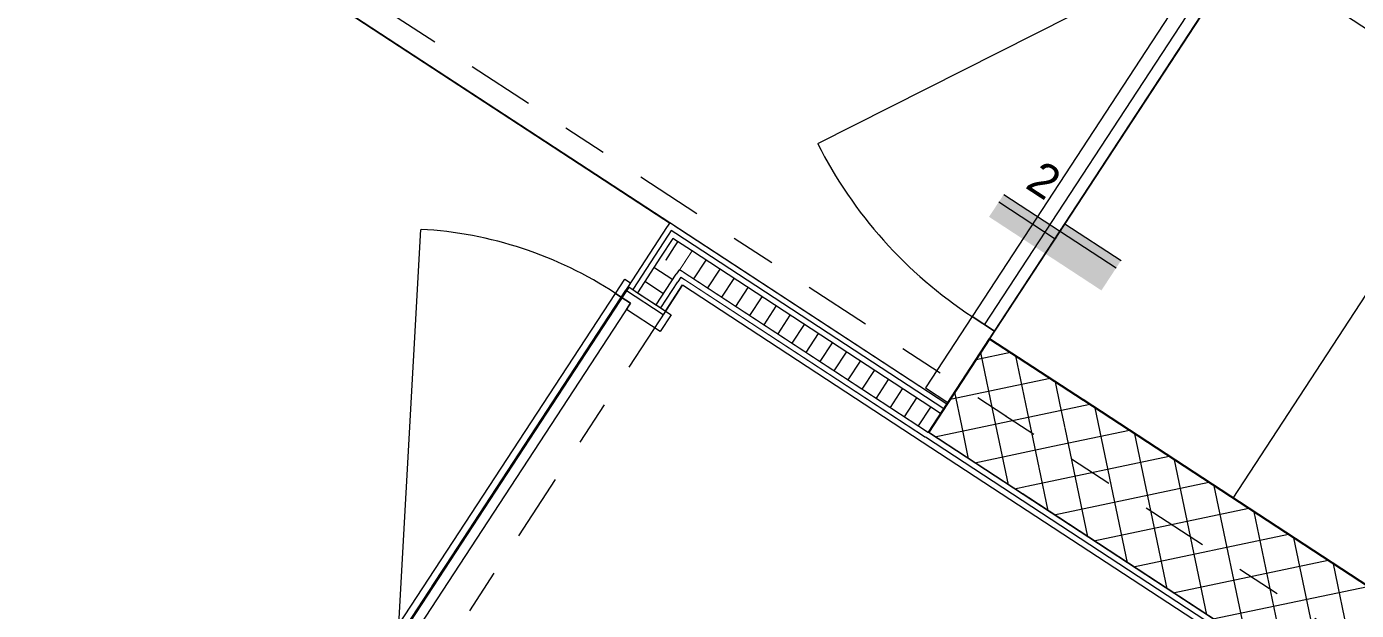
# Model space of a CAD drawing. Header units: metres. Extents: x 2696278.3 to 2696314, y 1245153.2 to 1245192.4.
# Drawn here: x 2696289.467 to 2696292.439, y 1245167.205 to 1245168.509 of the extents above; entities that cross this region are included whole.
import ezdxf

# ---------------------------------------------------------------- set-up
doc = ezdxf.new("R2010")
doc.units = ezdxf.units.M
doc.set_wipeout_variables(frame=1)
doc.linetypes.add('000_hbf_Strichpunkt 3_1_1mm Achsen', pattern=[0.25, 0.15, -0.05, 0, -0.05])
doc.linetypes.add('Wipeout_Contour', pattern=[10000, 0, -10000])
for name, color, linetype in [('010 Türen', 7, 'Continuous'), ('0_C22_Innenwandkonstruktion.3D', 7, 'Continuous'), ('0_C22_Innenwandkonstruktion.3D Bauteilschraffuren', 7, 'Continuous'), ('0_C22_Innenwandkonstruktion.3D Schichttrennlinien', 7, 'Continuous'), ('0_G20_Bodenbelag.3D', 7, 'Continuous'), ('1_D06_Symbole.V', 7, 'Continuous'), ('1_M01_Achsen.V', 7, 'Continuous'), ('1_R01_Raumstempel.V Kontur', 7, 'Continuous')]:
    doc.layers.add(name, color=color, linetype=linetype)
doc.styles.add('ERSTELLTER_STIL_2', font='arial.ttf')
pattern_1 = [(236.80006, (2696295.289407, 1245171.756836), (0.03137868, -0.0205336), [])]
pattern_2 = [(56.8, (2696295.289407, 1245171.756836), (-0.03137866, 0.02053362), [])]
pattern_3 = [(11.8, (2696295.28941, 1245171.756836), (-0.0153372, 0.07341505), []), (101.8, (2696295.28941, 1245171.756836), (0.07341505, 0.0153372), [])]

msp = doc.modelspace()

# ---------------------------------------------------------------- hatches: boundary and pattern name
at = {"layer": '0_C22_Innenwandkonstruktion.3D Bauteilschraffuren', "linetype": 'Continuous', "lineweight": 0, "true_color": 0xffffff}
h = msp.add_hatch(dxfattribs=at)
h.set_pattern_fill('DÄMMSTOFF__ALLGEMEIN_VER_31', angle=-33.2, style=0, pattern_type=2)
h.set_pattern_definition(pattern_2)
h.paths.add_polyline_path([(2696292.1778, 1245168.6657), (2696292.1276, 1245168.6985), (2696291.58, 1245167.8618), (2696291.6302, 1245167.8289)])
at = {"layer": '1_D06_Symbole.V', "linetype": 'Continuous', "lineweight": 0, "true_color": 0xd5d5d5}
msp.add_hatch(color=254, dxfattribs=at).paths.add_polyline_path([(2696291.902, 1245167.9702), (2696291.7765, 1245168.0524), (2696291.7655, 1245168.0356), (2696291.6399, 1245168.1178), (2696291.618, 1245168.0844), (2696291.8691, 1245167.92)])
at = {"layer": '1_D06_Symbole.V', "linetype": 'Continuous', "lineweight": 0, "true_color": 0xffffff}
for points in [[(2696291.7765, 1245168.0524), (2696291.6509, 1245168.1346), (2696291.6399, 1245168.1178), (2696291.7655, 1245168.0356)], [(2696291.7874, 1245168.0691), (2696291.7765, 1245168.0524), (2696291.902, 1245167.9702), (2696291.9129, 1245167.987)]]:
    msp.add_hatch(color=7, dxfattribs=at).paths.add_polyline_path(points)

# ---------------------------------------------------------------- linework, layer by layer
at = {"layer": '010 Türen', "color": 7, "linetype": 'Continuous', "lineweight": 13}
for p, q in [((2696292.1276, 1245168.6985), (2696291.235, 1245168.2477)), ((2696292.1276, 1245168.6985), (2696291.58, 1245167.8618)), ((2696291.6302, 1245167.8289), (2696292.1778, 1245168.6657)), ((2696290.2993, 1245167.1738), (2696290.3486, 1245168.0564)), ((2696290.2993, 1245167.1738), (2696290.7833, 1245167.9135)), ((2696290.8168, 1245167.8916), (2696290.3327, 1245167.1519)), ((2696290.8075, 1245167.8773), (2696290.8168, 1245167.8916)), ((2696291.6302, 1245167.8289), (2696291.58, 1245167.8618)), ((2696291.58, 1245167.8618), (2696291.6302, 1245167.8289))]:
    msp.add_line(p, q, dxfattribs=at)
msp.add_arc((2696290.2993, 1245167.1738), 0.884, 56.8, 86.8, dxfattribs=at)
at = {"layer": '0_G20_Bodenbelag.3D', "color": 255, "linetype": 'Wipeout_Contour', "lineweight": 18, "flags": 128}
for points in [[(2696294.7354, 1245172.848), (2696295.3815, 1245173.8353), (2696295.7162, 1245173.6163), (2696296.3158, 1245174.5326), (2696296.1066, 1245174.6695), (2696296.676, 1245175.5397), (2696298.4332, 1245174.3898), (2696297.8638, 1245173.5195), (2696297.6546, 1245173.6564), (2696297.055, 1245172.7402), (2696297.4148, 1245172.5048), (2696296.8946, 1245171.7098), (2696297.1038, 1245171.5729), (2696295.5049, 1245169.1296), (2696295.2957, 1245169.2665), (2696295.0603, 1245168.9067), (2696294.7005, 1245169.1421), (2696293.7368, 1245167.6695), (2696293.946, 1245167.5326), (2696293.3765, 1245166.6623), (2696293.1673, 1245166.7992), (2696291.8285, 1245167.6753), (2696291.6193, 1245167.8122), (2696292.1888, 1245168.6824), (2696292.398, 1245168.5455), (2696293.3617, 1245170.0182), (2696293.1943, 1245170.1277), (2696294.9027, 1245172.7384)], [(2696285.4201, 1245167.3275), (2696283.723, 1245168.438), (2696281.7847, 1245165.4759), (2696288.3742, 1245161.1638), (2696290.2469, 1245164.0256), (2696288.8536, 1245164.9373), (2696290.9043, 1245168.0709), (2696291.5235, 1245167.6657), (2696292.2599, 1245168.7912), (2696290.7119, 1245169.8042), (2696291.0678, 1245170.3481), (2696290.6076, 1245170.6492), (2696289.8575, 1245169.5029), (2696289.3428, 1245168.7163), (2696289.2825, 1245168.6243), (2696287.1723, 1245170.0052)], [(2696290.291, 1245167.1338), (2696290.3747, 1245167.079), (2696289.2002, 1245165.2842), (2696290.3424, 1245164.5368), (2696292.0754, 1245167.1851), (2696290.9332, 1245167.9325), (2696290.8894, 1245167.8656), (2696290.8057, 1245167.9203)]]:
    msp.add_lwpolyline(points, close=True, dxfattribs=at)
at = {"layer": '0_G20_Bodenbelag.3D', "color": 254, "linetype": 'Continuous', "lineweight": 18, "flags": 128}
msp.add_lwpolyline([(2696291.6193, 1245167.8122), (2696292.1632, 1245167.4563), (2696292.7327, 1245168.3265), (2696292.1888, 1245168.6824)], close=True, dxfattribs=at)
at = {"layer": '1_D06_Symbole.V', "color": 7, "linetype": 'Continuous', "lineweight": 13}
for p, q in [((2696291.6399, 1245168.1178), (2696291.7655, 1245168.0356)), ((2696291.6509, 1245168.1346), (2696291.902, 1245167.9702)), ((2696291.7765, 1245168.0524), (2696291.7874, 1245168.0691)), ((2696291.7874, 1245168.0691), (2696291.9129, 1245167.987)), ((2696291.7765, 1245168.0524), (2696291.7655, 1245168.0356))]:
    msp.add_line(p, q, dxfattribs=at)
at = {"layer": '1_R01_Raumstempel.V Kontur', "color": 51, "linetype": 'Continuous', "lineweight": 0, "true_color": 0xffffa8, "flags": 128}
msp.add_lwpolyline([(2696294.9027, 1245172.7384), (2696293.1943, 1245170.1277), (2696293.3617, 1245170.0182), (2696292.398, 1245168.5455), (2696292.1888, 1245168.6824), (2696291.6193, 1245167.8122), (2696291.8285, 1245167.6753), (2696293.1673, 1245166.7992), (2696293.3765, 1245166.6623), (2696293.946, 1245167.5325), (2696293.7368, 1245167.6694), (2696294.7005, 1245169.1421), (2696295.0603, 1245168.9067), (2696295.2957, 1245169.2665), (2696295.4715, 1245169.1515), (2696297.0704, 1245171.5948)], dxfattribs=at)
at = {"layer": '1_R01_Raumstempel.V Kontur', "color": 21, "linetype": 'Continuous', "lineweight": 0, "true_color": 0xffa8a8, "flags": 128}
for points in [[(2696291.0678, 1245170.3481), (2696290.6076, 1245170.6492), (2696289.9065, 1245169.5778), (2696289.5148, 1245168.9793), (2696291.5236, 1245167.666), (2696292.2599, 1245168.7912), (2696290.7119, 1245169.8042)], [(2696285.42, 1245167.3276), (2696287.2155, 1245166.1526), (2696286.8213, 1245165.5501), (2696288.5502, 1245164.4188), (2696289.9183, 1245163.5235), (2696290.2469, 1245164.0256), (2696288.856, 1245164.9357), (2696290.9067, 1245168.0697), (2696289.5148, 1245168.9793), (2696289.2825, 1245168.6243), (2696287.1723, 1245170.0052)], [(2696292.0754, 1245167.1851), (2696290.9332, 1245167.9325), (2696290.8894, 1245167.8656), (2696290.8057, 1245167.9203), (2696290.291, 1245167.1338), (2696290.3747, 1245167.079), (2696289.2002, 1245165.2842), (2696290.3424, 1245164.5368)]]:
    msp.add_lwpolyline(points, close=True, dxfattribs=at)

# ---------------------------------------------------------------- texts
at = {"layer": '1_D06_Symbole.V', "color": 7, "linetype": 'Continuous', "lineweight": 13, "insert": (2696291.7449, 1245168.119), "char_height": 0.075, "attachment_point": 9, "rotation": 326.8, "style": 'ERSTELLTER_STIL_2'}
msp.add_mtext('\\A1;{\\pqr;\\fArial|b0|i0|c0|p0;\\W1.000000;2}', dxfattribs=at)

# ---------------------------------------------------------------- next in the draw order: wipeouts: each hides what was drawn before it
at = {"color": 254, "linetype": 'Wipeout_Contour', "lineweight": 0, "ltscale": 17.592894}
msp.add_wipeout([(2696290.9079, 1245168.0536), (2696290.9043, 1245168.0709), (2696290.8974, 1245168.0605)], dxfattribs=at).dxf.layer = '0_C22_Innenwandkonstruktion.3D Bauteilschraffuren'
at = {"color": 254, "linetype": 'Wipeout_Contour', "lineweight": 0, "ltscale": 17.783881}
msp.add_wipeout([(2696290.9227, 1245167.9394), (2696290.9332, 1245167.9325), (2696290.9296, 1245167.9498)], dxfattribs=at).dxf.layer = '0_C22_Innenwandkonstruktion.3D Bauteilschraffuren'

# ---------------------------------------------------------------- next in the draw order: wipeouts: each hides what was drawn before it
at = {"color": 254, "linetype": 'Wipeout_Contour', "lineweight": 0, "ltscale": 17.619826}
msp.add_wipeout([(2696290.9115, 1245168.0363), (2696290.9079, 1245168.0536), (2696290.901, 1245168.0432)], dxfattribs=at).dxf.layer = '0_C22_Innenwandkonstruktion.3D Bauteilschraffuren'
at = {"color": 254, "linetype": 'Wipeout_Contour', "lineweight": 0, "ltscale": 17.756247}
msp.add_wipeout([(2696290.9191, 1245167.9567), (2696290.9296, 1245167.9498), (2696290.926, 1245167.9671)], dxfattribs=at).dxf.layer = '0_C22_Innenwandkonstruktion.3D Bauteilschraffuren'

# ---------------------------------------------------------------- next in the draw order: wipeouts: each hides what was drawn before it
at = {"color": 254, "linetype": 'Wipeout_Contour', "lineweight": 0, "ltscale": 17.710937}
msp.add_wipeout([(2696290.8841, 1245167.9945), (2696290.926, 1245167.9671), (2696290.9115, 1245168.0363)], dxfattribs=at).dxf.layer = '0_C22_Innenwandkonstruktion.3D Bauteilschraffuren'

# ---------------------------------------------------------------- next in the draw order: hatches: boundary and pattern name
at = {"layer": '0_C22_Innenwandkonstruktion.3D Bauteilschraffuren', "linetype": 'Continuous', "lineweight": 0, "true_color": 0x000000}
h = msp.add_hatch(dxfattribs=at)
h.set_pattern_fill('DÄMMSTOFF__ALLGEMEIN_VER_31', color=18, angle=-33.2, style=0, pattern_type=2)
h.set_pattern_definition(pattern_1)
h.paths.add_polyline_path([(2696290.8841, 1245167.9945), (2696290.926, 1245167.9671), (2696290.9115, 1245168.0363)])

# ---------------------------------------------------------------- next in the draw order: wipeouts: each hides what was drawn before it
at = {"color": 254, "linetype": 'Wipeout_Contour', "lineweight": 0, "ltscale": 22.655954}
msp.add_wipeout([(2696290.9147, 1245168.0641), (2696290.9079, 1245168.0536), (2696291.5166, 1245167.6553), (2696291.5235, 1245167.6657)], dxfattribs=at).dxf.layer = '0_C22_Innenwandkonstruktion.3D Bauteilschraffuren'

# ---------------------------------------------------------------- next in the draw order: wipeouts: each hides what was drawn before it
at = {"color": 254, "linetype": 'Wipeout_Contour', "lineweight": 0, "ltscale": 16.910088}
msp.add_wipeout([(2696290.9043, 1245168.0709), (2696290.9079, 1245168.0536), (2696290.9147, 1245168.0641)], dxfattribs=at).dxf.layer = '0_C22_Innenwandkonstruktion.3D Bauteilschraffuren'

# ---------------------------------------------------------------- next in the draw order: wipeouts: each hides what was drawn before it
at = {"color": 254, "linetype": 'Wipeout_Contour', "lineweight": 0, "ltscale": 22.698001}
msp.add_wipeout([(2696290.9115, 1245168.0363), (2696291.5098, 1245167.6448), (2696291.5166, 1245167.6553), (2696290.9183, 1245168.0468)], dxfattribs=at).dxf.layer = '0_C22_Innenwandkonstruktion.3D Bauteilschraffuren'

# ---------------------------------------------------------------- next in the draw order: wipeouts: each hides what was drawn before it
at = {"color": 254, "linetype": 'Wipeout_Contour', "lineweight": 0, "ltscale": 16.933668}
msp.add_wipeout([(2696290.9079, 1245168.0536), (2696290.9115, 1245168.0363), (2696290.9183, 1245168.0468)], dxfattribs=at).dxf.layer = '0_C22_Innenwandkonstruktion.3D Bauteilschraffuren'
at = {"color": 254, "linetype": 'Wipeout_Contour', "lineweight": 0, "ltscale": 22.951886}
msp.add_wipeout([(2696290.9332, 1245167.9325), (2696291.4687, 1245167.5821), (2696291.4756, 1245167.5925), (2696290.94, 1245167.943)], dxfattribs=at).dxf.layer = '0_C22_Innenwandkonstruktion.3D Bauteilschraffuren'

# ---------------------------------------------------------------- next in the draw order: linework, layer by layer
at = {"layer": '0_C22_Innenwandkonstruktion.3D', "color": 7, "linetype": 'Continuous', "lineweight": 13, "flags": 128}
msp.add_lwpolyline([(2696290.9043, 1245168.0709), (2696290.8974, 1245168.0605)], dxfattribs=at)

# ---------------------------------------------------------------- next in the draw order: wipeouts: each hides what was drawn before it
at = {"color": 254, "linetype": 'Wipeout_Contour', "lineweight": 0, "ltscale": 17.077922}
msp.add_wipeout([(2696290.9296, 1245167.9498), (2696290.9332, 1245167.9325), (2696290.94, 1245167.943)], dxfattribs=at).dxf.layer = '0_C22_Innenwandkonstruktion.3D Bauteilschraffuren'

# ---------------------------------------------------------------- next in the draw order: wipeouts: each hides what was drawn before it
at = {"color": 254, "linetype": 'Wipeout_Contour', "lineweight": 0, "ltscale": 22.909382}
msp.add_wipeout([(2696290.9296, 1245167.9498), (2696291.4756, 1245167.5925), (2696291.4824, 1245167.603), (2696290.9364, 1245167.9603)], dxfattribs=at).dxf.layer = '0_C22_Innenwandkonstruktion.3D Bauteilschraffuren'

# ---------------------------------------------------------------- next in the draw order: wipeouts: each hides what was drawn before it
at = {"color": 254, "linetype": 'Wipeout_Contour', "lineweight": 0, "ltscale": 17.053553}
msp.add_wipeout([(2696290.926, 1245167.9671), (2696290.9296, 1245167.9498), (2696290.9364, 1245167.9603)], dxfattribs=at).dxf.layer = '0_C22_Innenwandkonstruktion.3D Bauteilschraffuren'

# ---------------------------------------------------------------- next in the draw order: wipeouts: each hides what was drawn before it
at = {"color": 254, "linetype": 'Wipeout_Contour', "lineweight": 0, "ltscale": 22.792659}
msp.add_wipeout([(2696290.926, 1245167.9671), (2696291.4824, 1245167.603), (2696291.5098, 1245167.6448), (2696290.9533, 1245168.009)], dxfattribs=at).dxf.layer = '0_C22_Innenwandkonstruktion.3D Bauteilschraffuren'

# ---------------------------------------------------------------- next in the draw order: hatches: boundary and pattern name
at = {"layer": '0_C22_Innenwandkonstruktion.3D Bauteilschraffuren', "linetype": 'Continuous', "lineweight": 0, "true_color": 0x000000}
h = msp.add_hatch(dxfattribs=at)
h.set_pattern_fill('DÄMMSTOFF__ALLGEMEIN_VER_31', color=18, angle=-33.2, style=0, pattern_type=2)
h.set_pattern_definition(pattern_1)
h.paths.add_polyline_path([(2696290.926, 1245167.9671), (2696291.4824, 1245167.603), (2696291.5098, 1245167.6448), (2696290.9533, 1245168.009)])

# ---------------------------------------------------------------- next in the draw order: linework, layer by layer
at = {"layer": '010 Türen', "color": 7, "linetype": 'Continuous', "lineweight": 13}
msp.add_arc((2696292.1276, 1245168.6985), 1, 206.8, 236.8, dxfattribs=at)
at = {"layer": '0_C22_Innenwandkonstruktion.3D', "color": 7, "linetype": 'Continuous', "lineweight": 13, "flags": 128}
for points in [[(2696290.9332, 1245167.9325), (2696291.4687, 1245167.5821)], [(2696291.5098, 1245167.6448), (2696291.4824, 1245167.603)], [(2696291.5166, 1245167.6553), (2696291.5098, 1245167.6448)], [(2696291.5235, 1245167.6657), (2696291.5166, 1245167.6553)]]:
    msp.add_lwpolyline(points, dxfattribs=at)
at = {"layer": '0_C22_Innenwandkonstruktion.3D Schichttrennlinien', "color": 7, "linetype": 'Continuous', "lineweight": 5}
for q in [(2696290.9227, 1245167.9394), (2696291.4756, 1245167.5925)]:
    msp.add_line((2696290.9296, 1245167.9498), q, dxfattribs=at)

# ---------------------------------------------------------------- next in the draw order: wipeouts: each hides what was drawn before it
at = {"color": 254, "linetype": 'Wipeout_Contour', "lineweight": 0, "ltscale": 16.969617}
msp.add_wipeout([(2696290.9115, 1245168.0363), (2696290.926, 1245167.9671), (2696290.9533, 1245168.009)], dxfattribs=at).dxf.layer = '0_C22_Innenwandkonstruktion.3D Bauteilschraffuren'

# ---------------------------------------------------------------- next in the draw order: hatches: boundary and pattern name
at = {"layer": '0_C22_Innenwandkonstruktion.3D Bauteilschraffuren', "linetype": 'Continuous', "lineweight": 0, "true_color": 0x000000}
h = msp.add_hatch(dxfattribs=at)
h.set_pattern_fill('DÄMMSTOFF__ALLGEMEIN_VER_31', color=18, angle=-33.2, style=0, pattern_type=2)
h.set_pattern_definition(pattern_1)
h.paths.add_polyline_path([(2696290.9115, 1245168.0363), (2696290.926, 1245167.9671), (2696290.9533, 1245168.009)])

# ---------------------------------------------------------------- next in the draw order: linework, layer by layer
at = {"layer": '0_C22_Innenwandkonstruktion.3D', "color": 7, "linetype": 'Continuous', "lineweight": 13, "flags": 128}
msp.add_lwpolyline([(2696291.5235, 1245167.6657), (2696290.9043, 1245168.0709)], dxfattribs=at)
at = {"layer": '0_C22_Innenwandkonstruktion.3D Schichttrennlinien', "color": 7, "linetype": 'Continuous', "lineweight": 5}
for p, q in [((2696290.9115, 1245168.0363), (2696290.8841, 1245167.9945)), ((2696290.9079, 1245168.0536), (2696290.901, 1245168.0432)), ((2696290.9183, 1245168.0468), (2696290.9079, 1245168.0536)), ((2696290.9533, 1245168.009), (2696290.9115, 1245168.0363)), ((2696291.5166, 1245167.6553), (2696290.9183, 1245168.0468)), ((2696291.5098, 1245167.6448), (2696290.9533, 1245168.009)), ((2696290.926, 1245167.9671), (2696290.9191, 1245167.9567)), ((2696290.926, 1245167.9671), (2696291.4824, 1245167.603))]:
    msp.add_line(p, q, dxfattribs=at)

# ---------------------------------------------------------------- next in the draw order: wipeouts: each hides what was drawn before it
at = {"color": 254, "linetype": 'Wipeout_Contour', "lineweight": 0, "ltscale": 23.334976}
msp.add_wipeout([(2696290.8974, 1245168.0605), (2696290.8112, 1245167.9287), (2696290.8216, 1245167.9218), (2696290.9079, 1245168.0536)], dxfattribs=at).dxf.layer = '0_C22_Innenwandkonstruktion.3D Bauteilschraffuren'
at = {"color": 254, "linetype": 'Wipeout_Contour', "lineweight": 0, "ltscale": 15.891377}
msp.add_wipeout([(2696291.6193, 1245167.8122), (2696291.4824, 1245167.603), (2696291.8285, 1245167.6753)], dxfattribs=at).dxf.layer = '0_C22_Innenwandkonstruktion.3D Bauteilschraffuren'

# ---------------------------------------------------------------- next in the draw order: hatches: boundary and pattern name
at = {"layer": '0_C22_Innenwandkonstruktion.3D Bauteilschraffuren', "linetype": 'Continuous', "lineweight": 0, "true_color": 0x000000}
h = msp.add_hatch(dxfattribs=at)
h.set_pattern_fill('BETON_0001', color=18, angle=-33.2, style=0, pattern_type=2)
h.set_pattern_definition(pattern_3)
h.paths.add_polyline_path([(2696291.6193, 1245167.8122), (2696291.4824, 1245167.603), (2696291.8285, 1245167.6753)])

# ---------------------------------------------------------------- next in the draw order: linework, layer by layer
at = {"layer": '010 Türen', "color": 7, "linetype": 'Continuous', "lineweight": 13}
for p, q in [((2696290.7833, 1245167.9135), (2696290.8041, 1245167.9453)), ((2696291.58, 1245167.8618), (2696291.476, 1245167.7028))]:
    msp.add_line(p, q, dxfattribs=at)

# ---------------------------------------------------------------- next in the draw order: wipeouts: each hides what was drawn before it
at = {"color": 254, "linetype": 'Wipeout_Contour', "lineweight": 0, "ltscale": 23.345456}
msp.add_wipeout([(2696290.901, 1245168.0432), (2696290.8216, 1245167.9218), (2696290.8321, 1245167.915), (2696290.9115, 1245168.0363)], dxfattribs=at).dxf.layer = '0_C22_Innenwandkonstruktion.3D Bauteilschraffuren'

# ---------------------------------------------------------------- next in the draw order: hatches: boundary and pattern name
at = {"layer": '0_C22_Innenwandkonstruktion.3D Bauteilschraffuren', "linetype": 'Continuous', "lineweight": 0, "true_color": 0xffffff}
h = msp.add_hatch(dxfattribs=at)
h.set_pattern_fill('DÄMMSTOFF__ALLGEMEIN_VER_31', angle=-33.2, style=0, pattern_type=2)
h.set_pattern_definition(pattern_2)
h.paths.add_polyline_path([(2696290.3327, 1245167.1519), (2696290.8168, 1245167.8916), (2696290.7833, 1245167.9135), (2696290.2993, 1245167.1738)])

# ---------------------------------------------------------------- next in the draw order: linework, layer by layer
at = {"layer": '010 Türen', "color": 7, "linetype": 'Continuous', "lineweight": 13}
for p, q in [((2696290.8041, 1245167.9453), (2696290.8167, 1245167.9371)), ((2696290.8168, 1245167.8916), (2696290.7833, 1245167.9135)), ((2696290.7833, 1245167.9135), (2696290.8168, 1245167.8916)), ((2696290.8167, 1245167.9371), (2696290.8112, 1245167.9287))]:
    msp.add_line(p, q, dxfattribs=at)
at = {"layer": '010 Türen', "color": 7, "linetype": '000_hbf_Strichpunkt 3_1_1mm Achsen', "lineweight": 13}
msp.add_line((2696290.8112, 1245167.9287), (2696290.2965, 1245167.1421), dxfattribs=at)
at = {"layer": '0_C22_Innenwandkonstruktion.3D Schichttrennlinien', "color": 7, "linetype": 'Continuous', "lineweight": 5}
msp.add_line((2696290.9079, 1245168.0536), (2696290.901, 1245168.0432), dxfattribs=at)

# ---------------------------------------------------------------- next in the draw order: wipeouts: each hides what was drawn before it
at = {"color": 254, "linetype": 'Wipeout_Contour', "lineweight": 0, "ltscale": 23.410922}
msp.add_wipeout([(2696290.9332, 1245167.9325), (2696290.9227, 1245167.9394), (2696290.8844, 1245167.8808), (2696290.8949, 1245167.8739)], dxfattribs=at).dxf.layer = '0_C22_Innenwandkonstruktion.3D Bauteilschraffuren'
at = {"color": 254, "linetype": 'Wipeout_Contour', "lineweight": 0, "ltscale": 17.226933}
msp.add_wipeout([(2696291.8285, 1245167.6753), (2696291.4824, 1245167.603), (2696291.6916, 1245167.4661)], dxfattribs=at).dxf.layer = '0_C22_Innenwandkonstruktion.3D Bauteilschraffuren'

# ---------------------------------------------------------------- next in the draw order: hatches: boundary and pattern name
at = {"layer": '0_C22_Innenwandkonstruktion.3D Bauteilschraffuren', "linetype": 'Continuous', "lineweight": 0, "true_color": 0x000000}
h = msp.add_hatch(dxfattribs=at)
h.set_pattern_fill('BETON_0001', color=18, angle=-33.2, style=0, pattern_type=2)
h.set_pattern_definition(pattern_3)
h.paths.add_polyline_path([(2696291.8285, 1245167.6753), (2696291.4824, 1245167.603), (2696291.6916, 1245167.4661)])

# ---------------------------------------------------------------- next in the draw order: linework, layer by layer
at = {"layer": '010 Türen', "color": 7, "linetype": 'Continuous', "lineweight": 13}
for p, q in [((2696290.9074, 1245167.8657), (2696290.8828, 1245167.8281)), ((2696291.5262, 1245167.6699), (2696291.6302, 1245167.8289)), ((2696291.476, 1245167.7028), (2696291.5262, 1245167.6699))]:
    msp.add_line(p, q, dxfattribs=at)
at = {"layer": '0_C22_Innenwandkonstruktion.3D', "color": 7, "linetype": 'Continuous', "lineweight": 25, "flags": 128}
msp.add_lwpolyline([(2696291.6193, 1245167.8122), (2696291.4824, 1245167.603)], dxfattribs=at)

# ---------------------------------------------------------------- next in the draw order: wipeouts: each hides what was drawn before it
at = {"color": 254, "linetype": 'Wipeout_Contour', "lineweight": 0, "ltscale": 23.399704}
msp.add_wipeout([(2696290.9191, 1245167.9567), (2696290.8739, 1245167.8876), (2696290.8844, 1245167.8808), (2696290.9296, 1245167.9498)], dxfattribs=at).dxf.layer = '0_C22_Innenwandkonstruktion.3D Bauteilschraffuren'

# ---------------------------------------------------------------- next in the draw order: wipeouts: each hides what was drawn before it
at = {"color": 254, "linetype": 'Wipeout_Contour', "lineweight": 0, "ltscale": 23.407496}
msp.add_wipeout([(2696290.8841, 1245167.9945), (2696290.8321, 1245167.915), (2696290.8739, 1245167.8876), (2696290.926, 1245167.9671)], dxfattribs=at).dxf.layer = '0_C22_Innenwandkonstruktion.3D Bauteilschraffuren'
at = {"color": 254, "linetype": 'Wipeout_Contour', "lineweight": 0, "ltscale": 22.08353}
msp.add_wipeout([(2696293.1673, 1245166.7992), (2696291.8285, 1245167.6753), (2696291.6916, 1245167.4661), (2696293.0304, 1245166.59)], dxfattribs=at).dxf.layer = '0_C22_Innenwandkonstruktion.3D Bauteilschraffuren'

# ---------------------------------------------------------------- next in the draw order: hatches: boundary and pattern name
at = {"layer": '0_C22_Innenwandkonstruktion.3D Bauteilschraffuren', "linetype": 'Continuous', "lineweight": 0, "true_color": 0x000000}
h = msp.add_hatch(dxfattribs=at)
h.set_pattern_fill('DÄMMSTOFF__ALLGEMEIN_VER_31', color=18, angle=-33.2, style=0, pattern_type=2)
h.set_pattern_definition([(326.8, (2696295.289407, 1245171.756836), (0.02053362, 0.03137866), [])])
h.paths.add_polyline_path([(2696290.8841, 1245167.9945), (2696290.8321, 1245167.915), (2696290.8739, 1245167.8876), (2696290.926, 1245167.9671)])
h = msp.add_hatch(dxfattribs=at)
h.set_pattern_fill('BETON_0001', color=18, angle=-33.2, style=0, pattern_type=2)
h.set_pattern_definition(pattern_3)
h.paths.add_polyline_path([(2696293.1673, 1245166.7992), (2696291.8285, 1245167.6753), (2696291.6916, 1245167.4661), (2696293.0304, 1245166.59)])

# ---------------------------------------------------------------- next in the draw order: linework, layer by layer
at = {"layer": '010 Türen', "color": 7, "linetype": 'Continuous', "lineweight": 13}
for p, q in [((2696290.8112, 1245167.9287), (2696290.9074, 1245167.8657)), ((2696290.8112, 1245167.9287), (2696290.8216, 1245167.9218)), ((2696290.8112, 1245167.9287), (2696290.8216, 1245167.9218)), ((2696290.8216, 1245167.9218), (2696290.8321, 1245167.915)), ((2696290.8216, 1245167.9218), (2696290.8321, 1245167.915)), ((2696290.8321, 1245167.915), (2696290.8739, 1245167.8876)), ((2696290.8321, 1245167.915), (2696290.8739, 1245167.8876)), ((2696290.8739, 1245167.8876), (2696290.8844, 1245167.8808)), ((2696290.8739, 1245167.8876), (2696290.8844, 1245167.8808)), ((2696290.8844, 1245167.8808), (2696290.8949, 1245167.8739)), ((2696290.8844, 1245167.8808), (2696290.8949, 1245167.8739)), ((2696290.8828, 1245167.8281), (2696290.8075, 1245167.8773))]:
    msp.add_line(p, q, dxfattribs=at)
at = {"layer": '010 Türen', "color": 7, "linetype": '000_hbf_Strichpunkt 3_1_1mm Achsen', "lineweight": 13}
msp.add_line((2696290.8949, 1245167.8739), (2696290.3801, 1245167.0874), dxfattribs=at)
at = {"layer": '010 Türen', "color": 7, "linetype": 'Continuous', "lineweight": 25}
msp.add_line((2696291.6193, 1245167.8122), (2696291.8285, 1245167.6753), dxfattribs=at)
at = {"layer": '0_C22_Innenwandkonstruktion.3D', "color": 7, "linetype": 'Continuous', "lineweight": 13}
for p, q in [((2696290.8112, 1245167.9287), (2696290.8216, 1245167.9218)), ((2696290.8216, 1245167.9218), (2696290.8321, 1245167.915)), ((2696290.8321, 1245167.915), (2696290.8739, 1245167.8876)), ((2696290.8739, 1245167.8876), (2696290.8844, 1245167.8808)), ((2696290.8844, 1245167.8808), (2696290.8949, 1245167.8739))]:
    msp.add_line(p, q, dxfattribs=at)
at = {"layer": '0_C22_Innenwandkonstruktion.3D', "color": 7, "linetype": 'Continuous', "lineweight": 25}
msp.add_line((2696291.6193, 1245167.8122), (2696291.8285, 1245167.6753), dxfattribs=at)
at = {"layer": '0_C22_Innenwandkonstruktion.3D', "color": 7, "linetype": 'Continuous', "lineweight": 13, "flags": 128}
for points in [[(2696290.8974, 1245168.0605), (2696290.8112, 1245167.9287)], [(2696290.8949, 1245167.8739), (2696290.9332, 1245167.9325)]]:
    msp.add_lwpolyline(points, dxfattribs=at)
at = {"layer": '0_C22_Innenwandkonstruktion.3D', "color": 7, "linetype": 'Continuous', "lineweight": 25, "flags": 128}
for points in [[(2696293.1673, 1245166.7992), (2696291.8285, 1245167.6753)], [(2696291.4824, 1245167.603), (2696292.2857, 1245167.0773)]]:
    msp.add_lwpolyline(points, dxfattribs=at)
at = {"layer": '0_C22_Innenwandkonstruktion.3D Schichttrennlinien', "color": 7, "linetype": 'Continuous', "lineweight": 5}
for p, q in [((2696290.901, 1245168.0432), (2696290.8216, 1245167.9218)), ((2696290.9115, 1245168.0363), (2696290.8841, 1245167.9945)), ((2696290.8841, 1245167.9945), (2696290.8321, 1245167.915)), ((2696290.8739, 1245167.8876), (2696290.9191, 1245167.9567)), ((2696290.8844, 1245167.8808), (2696290.9227, 1245167.9394)), ((2696290.926, 1245167.9671), (2696290.9191, 1245167.9567)), ((2696290.9296, 1245167.9498), (2696290.9227, 1245167.9394))]:
    msp.add_line(p, q, dxfattribs=at)

# ---------------------------------------------------------------- next in the draw order: wipeouts: each hides what was drawn before it
at = {"color": 254, "linetype": 'Wipeout_Contour', "lineweight": 0, "ltscale": 22.477076}
msp.add_wipeout([(2696292.2857, 1245167.0773), (2696291.4824, 1245167.603), (2696291.4756, 1245167.5925), (2696292.1805, 1245167.1312)], dxfattribs=at).dxf.layer = '0_C22_Innenwandkonstruktion.3D Bauteilschraffuren'

# ---------------------------------------------------------------- next in the draw order: wipeouts: each hides what was drawn before it
at = {"color": 254, "linetype": 'Wipeout_Contour', "lineweight": 0, "ltscale": 22.526196}
msp.add_wipeout([(2696292.1805, 1245167.1312), (2696291.4756, 1245167.5925), (2696291.4687, 1245167.5821), (2696292.0754, 1245167.1851)], dxfattribs=at).dxf.layer = '0_C22_Innenwandkonstruktion.3D Bauteilschraffuren'

# ---------------------------------------------------------------- next in the draw order: linework, layer by layer
at = {"layer": '0_C22_Innenwandkonstruktion.3D', "color": 7, "linetype": 'Continuous', "lineweight": 13, "flags": 128}
for points in [[(2696292.2857, 1245167.0773), (2696291.4824, 1245167.603)], [(2696291.4687, 1245167.5821), (2696292.0754, 1245167.1851)]]:
    msp.add_lwpolyline(points, dxfattribs=at)
at = {"layer": '0_C22_Innenwandkonstruktion.3D Schichttrennlinien', "color": 7, "linetype": 'Continuous', "lineweight": 5}
msp.add_line((2696292.1805, 1245167.1312), (2696291.4756, 1245167.5925), dxfattribs=at)
at = {"layer": '1_M01_Achsen.V', "color": 7, "linetype": '000_hbf_Strichpunkt 3_1_1mm Achsen', "lineweight": 13}
msp.add_line((2696300.3787, 1245161.9308), (2696284.4802, 1245172.3345), dxfattribs=at)
msp.add_line((2696300.3787, 1245161.9308), (2696284.4802, 1245172.3345), dxfattribs=at)

doc.saveas('drawing.dxf')
